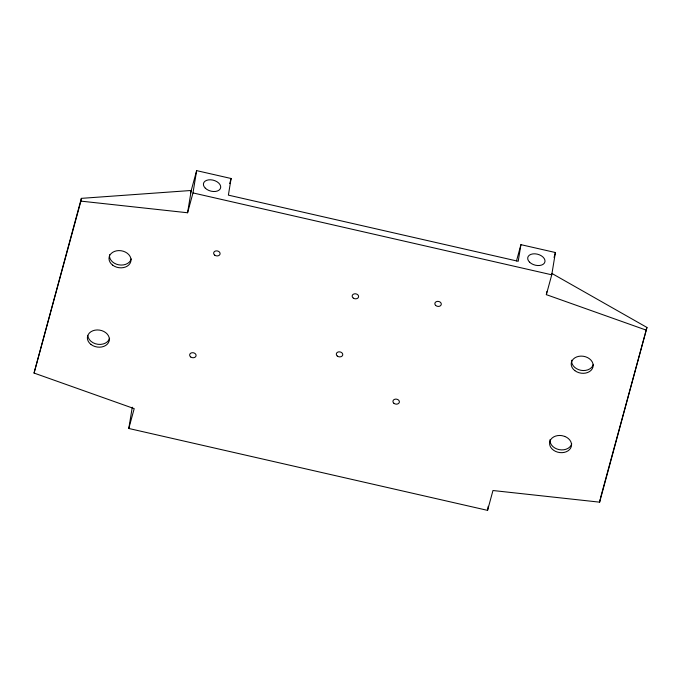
<?xml version="1.0" encoding="UTF-8"?>
<svg xmlns="http://www.w3.org/2000/svg" width="681" height="681" viewBox="0 0 681 681"><rect width="100%" height="100%" fill="white"/><g stroke="black" fill="none" stroke-linecap="round" stroke-linejoin="round"><path stroke-width="1.02" d="M34.05 373.06L81.362 198.358L191.233 190.476L187.581 212.761L80.903 201.125L34.05 373.06L134.2 408.634L128.794 428.477L487.562 510.367L492.967 490.524L599.638 502.161L646.95 327.45L551.84 273.413M80.903 201.125L81.362 198.358M128.794 428.477L132.276 407.204M187.581 212.761L192.987 192.919L196.639 170.633L231.106 178.499L228.382 195.132L518.207 261.291L520.931 244.658L555.407 252.523L551.755 274.809L546.349 294.652L646.499 330.225M487.562 510.367L488.226 506.315M546.349 294.652L546.843 291.613M599.638 502.161L600.097 499.386M190.459 193.31L196.639 170.633M229.718 183.589L231.106 178.499M516.496 260.934L520.931 244.658M554.053 257.486L555.407 252.523M600.353 498.441L644.873 335.086M645.145 334.065L646.95 327.45M192.987 192.919L551.755 274.809M571.734 443.842A11.049 8.538 9.3 0 1 559.101 449.622A11.049 8.538 9.3 0 1 550.112 439.475M593.381 364.395A11.049 8.538 9.3 0 1 580.85 370.294A11.049 8.538 9.3 0 1 571.717 360.215M109.598 338.261A11.066 8.547 9.3 0 1 97.996 344.322A11.066 8.547 9.3 0 1 87.84 335.563M131.22 258.908A11.066 8.547 9.3 0 1 118.673 264.815A11.066 8.547 9.3 0 1 109.522 254.72M564.745 436.41L561.978 435.653A11.049 8.538 9.3 0 0 550.069 445.97A11.049 8.538 9.3 0 0 567.98 450.873A11.049 8.538 9.3 0 0 564.745 436.41M529.614 262.211A8.853 5.601 15.2 0 0 544.442 263.011A8.853 5.601 15.2 0 0 535.002 253.817A8.853 5.601 15.2 0 0 529.614 262.211M205.321 188.186A8.853 5.601 15.2 0 0 220.142 188.995A8.853 5.601 15.2 0 0 210.701 179.793A8.853 5.601 15.2 0 0 205.321 188.186M91.033 344.501A11.066 8.547 9.3 0 0 109.139 341.036A11.066 8.547 9.3 0 0 94.931 330.183A11.066 8.547 9.3 0 0 91.033 344.501M112.663 265.147A11.066 8.547 9.3 0 0 130.769 261.674A11.066 8.547 9.3 0 0 116.562 250.829A11.066 8.547 9.3 0 0 112.663 265.147M337.274 356.035A3.26 2.52 9.3 0 0 342.671 355.193A3.26 2.52 9.3 0 0 338.653 351.873A3.26 2.52 9.3 0 0 337.274 356.035M393.907 403.297A3.26 2.52 9.3 0 0 399.304 402.445A3.26 2.52 9.3 0 0 395.269 399.134A3.26 2.52 9.3 0 0 393.907 403.297M190.706 356.972A3.26 2.52 9.3 0 0 196.034 355.95A3.26 2.52 9.3 0 0 191.855 352.758A3.26 2.52 9.3 0 0 190.706 356.972M353.337 298.133A3.26 2.52 9.3 0 0 358.581 296.907A3.26 2.52 9.3 0 0 354.222 293.869A3.26 2.52 9.3 0 0 353.337 298.133M435.627 305.394A3.26 2.52 9.3 0 0 441.135 304.918A3.26 2.52 9.3 0 0 437.457 301.368A3.26 2.52 9.3 0 0 435.627 305.394M214.702 255.145A3.26 2.52 9.3 0 0 220.04 254.124A3.26 2.52 9.3 0 0 215.851 250.931A3.26 2.52 9.3 0 0 214.702 255.145M574.849 370.634A11.049 8.538 9.3 0 0 592.93 367.17A11.049 8.538 9.3 0 0 578.748 356.342A11.049 8.538 9.3 0 0 574.849 370.634"/></g></svg>
